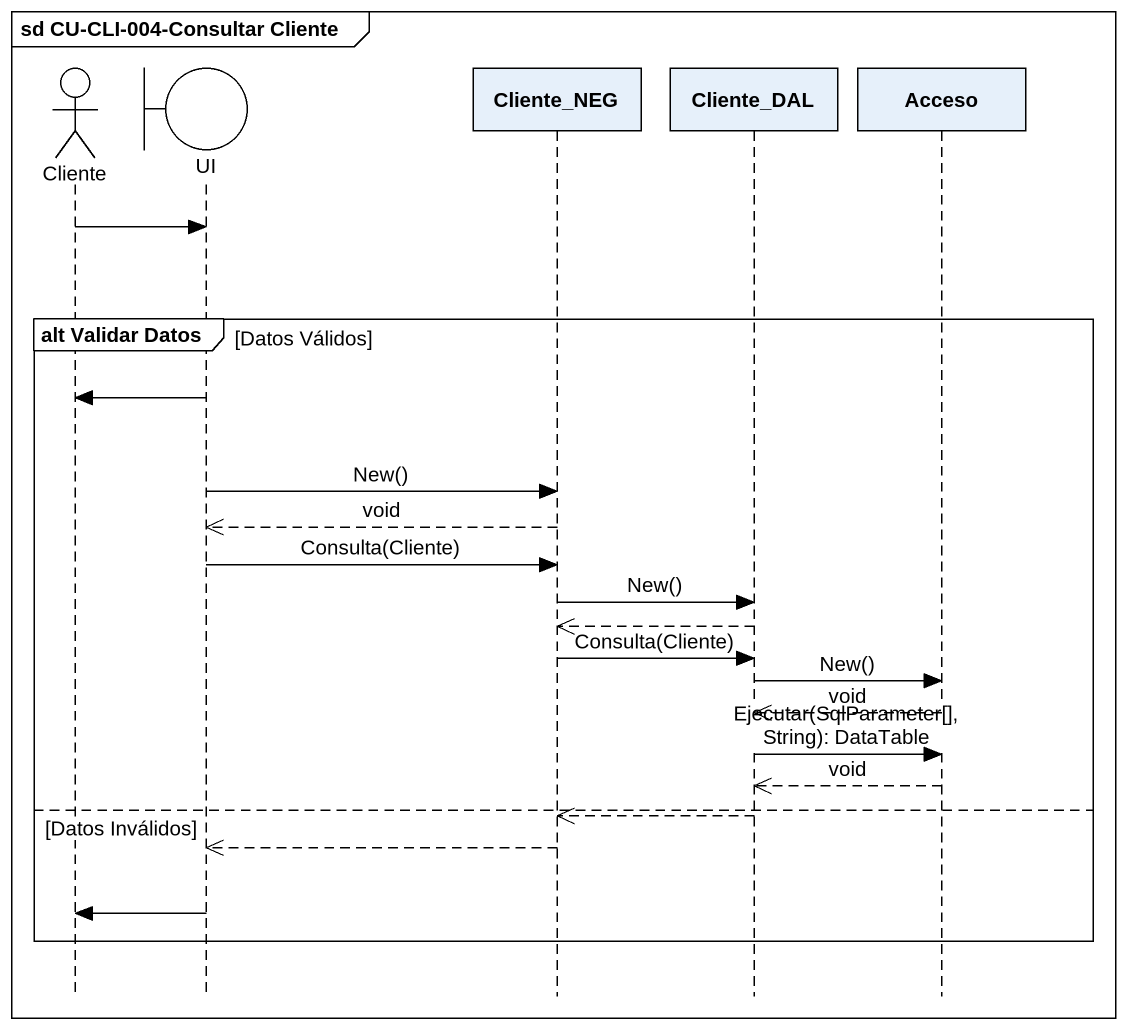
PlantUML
@startuml
mainframe sd CU-CLI-004-Consultar Cliente
hide footbox
actor Cliente
boundary UI
participant Cliente_NEG
participant Cliente_DAL
participant Acceso

Cliente -> UI
group alt Validar Datos [Datos Válidos]
  UI -> Cliente
  UI -> Cliente_NEG : New()
  Cliente_NEG -->> UI : void
  UI -> Cliente_NEG : Consulta(Cliente)
  Cliente_NEG -> Cliente_DAL : New()
  Cliente_DAL -->> Cliente_NEG
  Cliente_NEG -> Cliente_DAL : Consulta(Cliente)
  Cliente_DAL -> Acceso : New()
  Acceso -->> Cliente_DAL : void
  Cliente_DAL -> Acceso : Ejecutar(SqlParameter[], String): DataTable
  Acceso -->> Cliente_DAL : void
else Datos Inválidos
  Cliente_DAL -->> Cliente_NEG
  Cliente_NEG -->> UI
  UI -> Cliente
end
@enduml
